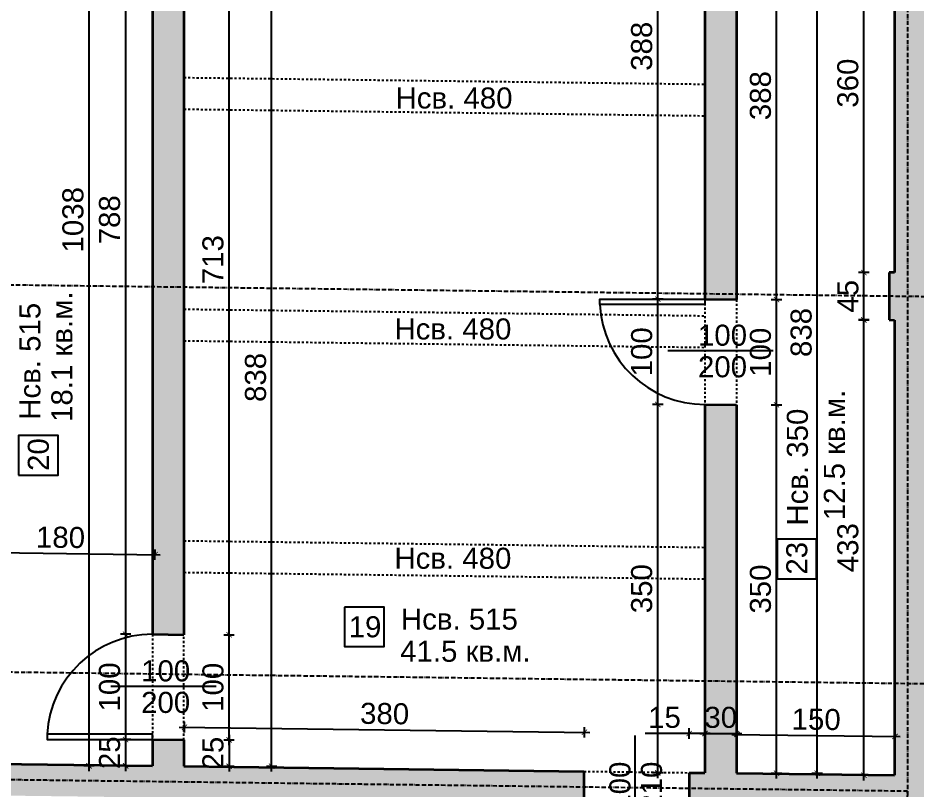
# Model space of a CAD drawing. Header units: inches. Extents: x -72385 to 39588, y -6525 to 66685.
# Drawn here: x -52230 to -51376, y 2029 to 2763 of the extents above; entities that cross this region are included whole.
import ezdxf

# ---------------------------------------------------------------- set-up
doc = ezdxf.new("R2010")
doc.units = ezdxf.units.IN
doc.header["$MEASUREMENT"] = 0
doc.linetypes.add('DashDot', pattern=[0.6, 0.4, -0.1, 0, -0.1])
doc.linetypes.add('Hidden', pattern=[0.4, 0.2, -0.2])
for name, color, linetype, lineweight in [('Врати', 251, 'Continuous', 25), ('Линия на разрез', 252, 'DashDot', 25), ('Надписи Hсв', 252, 'Continuous', 25), ('Надписи врати', 252, 'Continuous', 25), ('Надписи коти вътрешни', 252, 'Continuous', 25), ('Надписи номера на пом.', 252, 'Continuous', 25), ('Надписи площ', 252, 'Continuous', 25), ('Оси', 252, 'DashDot', 25), ('Пунктир', 253, 'Hidden', 25), ('Разрезни линии', 7, 'Continuous', 35), ('Щрих стени', 254, 'Continuous', 25)]:
    doc.layers.add(name, color=color, linetype=linetype, lineweight=lineweight)
doc.styles.add('Arial Regular', font='arial.ttf')
doc.styles.get("Standard").update_dxf_attribs({"font": 'arial.ttf'})
doc.dimstyles.new('Annotative', dxfattribs={"dimscale": 0, "dimtxt": 20, "dimasz": 5, "dimexe": 5, "dimexo": 5, "dimgap": 5, "dimtad": 1, "dimdec": 0, "dimzin": 0, "dimdsep": 46, "dimtxsty": 'Standard', "dimblk": 'ARCHTICK', "dimcen": 5, "dimdle": 5, "dimadec": 0, "dimazin": 0, "dimtfac": 1, "dimtdec": 0, "dimtofl": 0, "dimtmove": 0, "dimatfit": 3, "dimldrblk": 'ARCHTICK', "dimfxl": 5, "dimfxlon": 1, "dimtolj": 1, "dimtzin": 0, "dimarcsym": 1})

# ---------------------------------------------------------------- blocks, each defined once
blk = doc.blocks.new('_ArchTick')
at = {"color": 0, "linetype": 'ByBlock', "const_width": 0.15}
blk.add_lwpolyline([(-0.5, -0.5), (0.5, 0.5)], dxfattribs=at)
blk = doc.blocks.new('*D1704')
at = {"layer": 'Defpoints', "color": 0, "ltscale": 50, "transparency": 16777216}
for p in [(-52102.34, 2964.74), (-52127.73, 2177.17), (-52102.34, 2177.17)]:
    blk.add_point(p, dxfattribs=at)
at = {"layer": 'Надписи коти вътрешни', "color": 0, "lineweight": -2, "ltscale": 50, "transparency": 16777216}
for p, q in [((-52122.73, 2964.74), (-52132.73, 2964.74)), ((-52127.73, 2969.74), (-52127.73, 2172.17)), ((-52122.73, 2177.17), (-52132.73, 2177.17))]:
    blk.add_line(p, q, dxfattribs=at)
at = {"layer": 'Надписи коти вътрешни', "color": 0, "lineweight": -2, "ltscale": 50, "transparency": 16777216, "xscale": 5, "yscale": 5, "zscale": 5}
for p, rotation in [((-52127.73, 2964.74), 90), ((-52127.73, 2177.17), 270)]:
    blk.add_blockref('_ArchTick', p, dxfattribs=dict(at, rotation=rotation))
at = {"layer": 'Надписи коти вътрешни', "color": 0, "ltscale": 50, "transparency": 16777216, "insert": (-52142.94, 2570.95), "char_height": 20, "attachment_point": 5, "rotation": 90}
blk.add_mtext('\\A1;788', dxfattribs=at)
blk = doc.blocks.new('*D1705')
at = {"layer": 'Defpoints', "color": 0, "ltscale": 50, "transparency": 16777216}
for p in [(-52102.34, 2177.18), (-52127.73, 2077.17), (-52102.34, 2077.17)]:
    blk.add_point(p, dxfattribs=at)
at = {"layer": 'Надписи коти вътрешни', "color": 0, "lineweight": -2, "ltscale": 50, "transparency": 16777216}
for p, q in [((-52127.73, 2182.18), (-52127.73, 2072.17)), ((-52122.73, 2177.18), (-52132.73, 2177.18)), ((-52122.73, 2077.17), (-52132.73, 2077.17))]:
    blk.add_line(p, q, dxfattribs=at)
at = {"layer": 'Надписи коти вътрешни', "color": 0, "lineweight": -2, "ltscale": 50, "transparency": 16777216, "xscale": 5, "yscale": 5, "zscale": 5}
for p, rotation in [((-52127.73, 2177.18), 90), ((-52127.73, 2077.17), 270)]:
    blk.add_blockref('_ArchTick', p, dxfattribs=dict(at, rotation=rotation))
at = {"layer": 'Надписи коти вътрешни', "color": 0, "ltscale": 50, "transparency": 16777216, "insert": (-52142.94, 2127.17), "char_height": 20, "attachment_point": 5, "rotation": 90}
blk.add_mtext('\\A1;100', dxfattribs=at)
blk = doc.blocks.new('*D1706')
at = {"layer": 'Defpoints', "color": 0, "ltscale": 50, "transparency": 16777216}
for p in [(-52102.34, 2077.17), (-52127.73, 2052.17), (-52102.34, 2052.17)]:
    blk.add_point(p, dxfattribs=at)
at = {"layer": 'Надписи коти вътрешни', "color": 0, "lineweight": -2, "ltscale": 50, "transparency": 16777216}
for p, q in [((-52122.73, 2077.17), (-52132.73, 2077.17)), ((-52127.73, 2082.17), (-52127.73, 2047.17)), ((-52122.73, 2052.17), (-52132.73, 2052.17))]:
    blk.add_line(p, q, dxfattribs=at)
at = {"layer": 'Надписи коти вътрешни', "color": 0, "lineweight": -2, "ltscale": 50, "transparency": 16777216, "xscale": 5, "yscale": 5, "zscale": 5}
for p, rotation in [((-52127.73, 2077.17), 90), ((-52127.73, 2052.17), 270)]:
    blk.add_blockref('_ArchTick', p, dxfattribs=dict(at, rotation=rotation))
at = {"layer": 'Надписи коти вътрешни', "color": 0, "ltscale": 50, "transparency": 16777216, "insert": (-52142.94, 2064.67), "char_height": 20, "attachment_point": 5, "rotation": 90}
blk.add_mtext('\\A1;25', dxfattribs=at)
blk = doc.blocks.new('*D1711')
at = {"layer": 'Defpoints', "color": 0, "ltscale": 50, "transparency": 16777216}
for p in [(-52099.78, 2252.84), (-52282.34, 2054.46), (-52102.34, 2052.17)]:
    blk.add_point(p, dxfattribs=at)
at = {"layer": 'Надписи коти вътрешни', "color": 0, "lineweight": -2, "ltscale": 50, "transparency": 16777216}
for p, q in [((-52284.78, 2255.19), (-52094.78, 2252.77)), ((-52279.85, 2250.13), (-52279.72, 2260.13)), ((-52099.85, 2247.84), (-52099.72, 2257.84))]:
    blk.add_line(p, q, dxfattribs=at)
at = {"layer": 'Надписи коти вътрешни', "color": 0, "lineweight": -2, "ltscale": 50, "transparency": 16777216, "xscale": 5, "yscale": 5, "zscale": 5}
for p, rotation in [((-52279.78, 2255.13), 179.2706286525501), ((-52099.78, 2252.84), 359.2706286525501)]:
    blk.add_blockref('_ArchTick', p, dxfattribs=dict(at, rotation=rotation))
at = {"layer": 'Надписи коти вътрешни', "color": 0, "ltscale": 50, "transparency": 16777216, "insert": (-52189.59, 2269.19), "char_height": 20, "attachment_point": 5, "rotation": 359.27063}
blk.add_mtext('\\A1;180', dxfattribs=at)
blk = doc.blocks.new('*D1713')
at = {"layer": 'Defpoints', "color": 0, "ltscale": 50, "transparency": 16777216}
for p in [(-52162.5, 3089.75), (-52102.34, 3089.75), (-52102.34, 2052.17)]:
    blk.add_point(p, dxfattribs=at)
at = {"layer": 'Надписи коти вътрешни', "color": 0, "lineweight": -2, "ltscale": 50, "transparency": 16777216}
for p, q in [((-52162.5, 2047.17), (-52162.5, 3094.75)), ((-52157.5, 3089.75), (-52167.5, 3089.75)), ((-52157.5, 2052.17), (-52167.5, 2052.17))]:
    blk.add_line(p, q, dxfattribs=at)
at = {"layer": 'Надписи коти вътрешни', "color": 0, "lineweight": -2, "ltscale": 50, "transparency": 16777216, "xscale": 5, "yscale": 5, "zscale": 5}
for p, rotation in [((-52162.5, 3089.75), 90), ((-52162.5, 2052.17), 270)]:
    blk.add_blockref('_ArchTick', p, dxfattribs=dict(at, rotation=rotation))
at = {"layer": 'Надписи коти вътрешни', "color": 0, "ltscale": 50, "transparency": 16777216, "insert": (-52177.72, 2570.96), "char_height": 20, "attachment_point": 5, "rotation": 90}
blk.add_mtext('\\A1;1038', dxfattribs=at)
blk = doc.blocks.new('*D1714')
at = {"layer": 'Defpoints', "color": 0, "ltscale": 50, "transparency": 16777216}
for p in [(-52072.34, 2076.79), (-52072.34, 2051.78), (-52029.47, 2051.78)]:
    blk.add_point(p, dxfattribs=at)
at = {"layer": 'Надписи коти вътрешни', "color": 0, "lineweight": -2, "ltscale": 50, "transparency": 16777216}
for p, q in [((-52034.47, 2076.79), (-52024.47, 2076.79)), ((-52029.47, 2081.79), (-52029.47, 2046.78)), ((-52034.47, 2051.78), (-52024.47, 2051.78))]:
    blk.add_line(p, q, dxfattribs=at)
at = {"layer": 'Надписи коти вътрешни', "color": 0, "lineweight": -2, "ltscale": 50, "transparency": 16777216, "xscale": 5, "yscale": 5, "zscale": 5}
for p, rotation in [((-52029.47, 2076.79), 90), ((-52029.47, 2051.78), 270)]:
    blk.add_blockref('_ArchTick', p, dxfattribs=dict(at, rotation=rotation))
at = {"layer": 'Надписи коти вътрешни', "color": 0, "ltscale": 50, "transparency": 16777216, "insert": (-52044.68, 2064.28), "char_height": 20, "attachment_point": 5, "rotation": 90}
blk.add_mtext('\\A1;25', dxfattribs=at)
blk = doc.blocks.new('*D1715')
at = {"layer": 'Defpoints', "color": 0, "ltscale": 50, "transparency": 16777216}
for p in [(-52072.34, 2176.79), (-52029.47, 2176.79), (-52072.34, 2076.79)]:
    blk.add_point(p, dxfattribs=at)
at = {"layer": 'Надписи коти вътрешни', "color": 0, "lineweight": -2, "ltscale": 50, "transparency": 16777216}
for p, q in [((-52029.47, 2071.79), (-52029.47, 2181.79)), ((-52034.47, 2176.79), (-52024.47, 2176.79)), ((-52034.47, 2076.79), (-52024.47, 2076.79))]:
    blk.add_line(p, q, dxfattribs=at)
at = {"layer": 'Надписи коти вътрешни', "color": 0, "lineweight": -2, "ltscale": 50, "transparency": 16777216, "xscale": 5, "yscale": 5, "zscale": 5}
for p, rotation in [((-52029.47, 2176.79), 90), ((-52029.47, 2076.79), 270)]:
    blk.add_blockref('_ArchTick', p, dxfattribs=dict(at, rotation=rotation))
at = {"layer": 'Надписи коти вътрешни', "color": 0, "ltscale": 50, "transparency": 16777216, "insert": (-52044.68, 2126.79), "char_height": 20, "attachment_point": 5, "rotation": 90}
blk.add_mtext('\\A1;100', dxfattribs=at)
blk = doc.blocks.new('*D1716')
at = {"layer": 'Defpoints', "color": 0, "ltscale": 50, "transparency": 16777216}
for p in [(-52072.34, 2889.35), (-52029.47, 2889.35), (-52072.34, 2176.79)]:
    blk.add_point(p, dxfattribs=at)
at = {"layer": 'Надписи коти вътрешни', "color": 0, "lineweight": -2, "ltscale": 50, "transparency": 16777216}
for p, q in [((-52034.47, 2889.35), (-52024.47, 2889.35)), ((-52029.47, 2171.79), (-52029.47, 2894.35)), ((-52034.47, 2176.79), (-52024.47, 2176.79))]:
    blk.add_line(p, q, dxfattribs=at)
at = {"layer": 'Надписи коти вътрешни', "color": 0, "lineweight": -2, "ltscale": 50, "transparency": 16777216, "xscale": 5, "yscale": 5, "zscale": 5}
for p, rotation in [((-52029.47, 2889.35), 90), ((-52029.47, 2176.79), 270)]:
    blk.add_blockref('_ArchTick', p, dxfattribs=dict(at, rotation=rotation))
at = {"layer": 'Надписи коти вътрешни', "color": 0, "ltscale": 50, "transparency": 16777216, "insert": (-52044.69, 2533.07), "char_height": 20, "attachment_point": 5, "rotation": 90}
blk.add_mtext('\\A1;713', dxfattribs=at)
blk = doc.blocks.new('*D1686')
at = {"layer": 'Defpoints', "color": 0, "ltscale": 50, "transparency": 16777216}
for p in [(-51622.19, 2395.51), (-51577.34, 2395.51), (-51577.34, 2045.48)]:
    blk.add_point(p, dxfattribs=at)
at = {"layer": 'Надписи коти вътрешни', "color": 0, "lineweight": -2, "ltscale": 50, "transparency": 16777216}
for p, q in [((-51622.19, 2040.48), (-51622.19, 2400.51)), ((-51617.19, 2395.51), (-51627.19, 2395.51)), ((-51617.19, 2045.48), (-51627.19, 2045.48))]:
    blk.add_line(p, q, dxfattribs=at)
at = {"layer": 'Надписи коти вътрешни', "color": 0, "lineweight": -2, "ltscale": 50, "transparency": 16777216, "xscale": 5, "yscale": 5, "zscale": 5}
for p, rotation in [((-51622.19, 2395.51), 90), ((-51622.19, 2045.48), 270)]:
    blk.add_blockref('_ArchTick', p, dxfattribs=dict(at, rotation=rotation))
at = {"layer": 'Надписи коти вътрешни', "color": 0, "ltscale": 50, "transparency": 16777216, "insert": (-51637.41, 2220.5), "char_height": 20, "attachment_point": 5, "rotation": 90}
blk.add_mtext('\\A1;350', dxfattribs=at)
blk = doc.blocks.new('*D1687')
at = {"layer": 'Defpoints', "color": 0, "ltscale": 50, "transparency": 16777216}
for p in [(-51622.19, 2495.52), (-51577.34, 2495.52), (-51577.34, 2395.52)]:
    blk.add_point(p, dxfattribs=at)
at = {"layer": 'Надписи коти вътрешни', "color": 0, "lineweight": -2, "ltscale": 50, "transparency": 16777216}
for p, q in [((-51617.19, 2495.52), (-51627.19, 2495.52)), ((-51622.19, 2390.52), (-51622.19, 2500.52)), ((-51617.19, 2395.52), (-51627.19, 2395.52))]:
    blk.add_line(p, q, dxfattribs=at)
at = {"layer": 'Надписи коти вътрешни', "color": 0, "lineweight": -2, "ltscale": 50, "transparency": 16777216, "xscale": 5, "yscale": 5, "zscale": 5}
for p, rotation in [((-51622.19, 2495.52), 90), ((-51622.19, 2395.52), 270)]:
    blk.add_blockref('_ArchTick', p, dxfattribs=dict(at, rotation=rotation))
at = {"layer": 'Надписи коти вътрешни', "color": 0, "ltscale": 50, "transparency": 16777216, "insert": (-51637.4, 2445.52), "char_height": 20, "attachment_point": 5, "rotation": 90}
blk.add_mtext('\\A1;100', dxfattribs=at)
blk = doc.blocks.new('*D8275')
at = {"layer": 'Defpoints', "color": 0, "ltscale": 50, "transparency": 16777216}
for p in [(-51622.19, 2883.05), (-51577.34, 2883.05), (-51577.34, 2495.52)]:
    blk.add_point(p, dxfattribs=at)
at = {"layer": 'Надписи коти вътрешни', "color": 0, "lineweight": -2, "ltscale": 50, "transparency": 16777216}
for p, q in [((-51622.19, 2490.52), (-51622.19, 2888.05)), ((-51617.19, 2883.05), (-51627.19, 2883.05)), ((-51617.19, 2495.52), (-51627.19, 2495.52))]:
    blk.add_line(p, q, dxfattribs=at)
at = {"layer": 'Надписи коти вътрешни', "color": 0, "lineweight": -2, "ltscale": 50, "transparency": 16777216, "xscale": 5, "yscale": 5, "zscale": 5}
for p, rotation in [((-51622.19, 2883.05), 90), ((-51622.19, 2495.52), 270)]:
    blk.add_blockref('_ArchTick', p, dxfattribs=dict(at, rotation=rotation))
at = {"layer": 'Надписи коти вътрешни', "color": 0, "ltscale": 50, "transparency": 16777216, "insert": (-51637.41, 2735.77), "char_height": 20, "attachment_point": 5, "rotation": 90}
blk.add_mtext('\\A1;388', dxfattribs=at)
blk = doc.blocks.new('*D8274')
at = {"layer": 'Defpoints', "color": 0, "ltscale": 50, "transparency": 16777216}
for p in [(-52072.34, 2889.35), (-51989.03, 2889.35), (-52072.34, 2051.78)]:
    blk.add_point(p, dxfattribs=at)
at = {"layer": 'Надписи коти вътрешни', "color": 0, "lineweight": -2, "ltscale": 50, "transparency": 16777216}
for p, q in [((-51994.03, 2889.35), (-51984.03, 2889.35)), ((-51989.03, 2046.78), (-51989.03, 2894.35)), ((-51994.03, 2051.78), (-51984.03, 2051.78))]:
    blk.add_line(p, q, dxfattribs=at)
at = {"layer": 'Надписи коти вътрешни', "color": 0, "lineweight": -2, "ltscale": 50, "transparency": 16777216, "xscale": 5, "yscale": 5, "zscale": 5}
for p, rotation in [((-51989.03, 2889.35), 90), ((-51989.03, 2051.78), 270)]:
    blk.add_blockref('_ArchTick', p, dxfattribs=dict(at, rotation=rotation))
at = {"layer": 'Надписи коти вътрешни', "color": 0, "ltscale": 50, "transparency": 16777216, "insert": (-52004.24, 2421.2), "char_height": 20, "attachment_point": 5, "rotation": 90}
blk.add_mtext('\\A1;838', dxfattribs=at)
blk = doc.blocks.new('*D1693')
at = {"layer": 'Defpoints', "color": 0, "ltscale": 50, "transparency": 16777216}
for p in [(-51691.86, 2084.08), (-52072.34, 2051.78), (-51692.34, 2046.95)]:
    blk.add_point(p, dxfattribs=at)
at = {"layer": 'Надписи коти вътрешни', "color": 0, "lineweight": -2, "ltscale": 50, "transparency": 16777216}
for p, q in [((-52071.93, 2083.92), (-52071.8, 2093.92)), ((-52076.86, 2088.98), (-51686.86, 2084.02)), ((-51691.93, 2079.08), (-51691.8, 2089.08))]:
    blk.add_line(p, q, dxfattribs=at)
at = {"layer": 'Надписи коти вътрешни', "color": 0, "lineweight": -2, "ltscale": 50, "transparency": 16777216, "xscale": 5, "yscale": 5, "zscale": 5}
for p, rotation in [((-52071.86, 2088.92), 179.2706286525495), ((-51691.86, 2084.08), 359.2706286525495)]:
    blk.add_blockref('_ArchTick', p, dxfattribs=dict(at, rotation=rotation))
at = {"layer": 'Надписи коти вътрешни', "color": 0, "ltscale": 50, "transparency": 16777216, "insert": (-51881.67, 2101.72), "char_height": 20, "attachment_point": 5, "rotation": 359.27063}
blk.add_mtext('\\A1;380', dxfattribs=at)
blk = doc.blocks.new('*D8001')
at = {"layer": 'Defpoints', "color": 0, "ltscale": 50, "transparency": 16777216}
for p in [(-51592.34, 2082.92), (-51592.34, 2045.67), (-51577.34, 2045.48)]:
    blk.add_point(p, dxfattribs=at)
at = {"layer": 'Надписи коти вътрешни', "color": 0, "lineweight": -2, "ltscale": 50, "transparency": 16777216}
for p, q in [((-51592.34, 2077.92), (-51592.34, 2087.92)), ((-51577.34, 2077.92), (-51577.34, 2087.92)), ((-51592.34, 2082.92), (-51634.25, 2082.92)), ((-51572.34, 2082.92), (-51592.34, 2082.92))]:
    blk.add_line(p, q, dxfattribs=at)
at = {"layer": 'Надписи коти вътрешни', "color": 0, "lineweight": -2, "ltscale": 50, "transparency": 16777216, "xscale": 5, "yscale": 5, "zscale": 5, "rotation": 180}
blk.add_blockref('_ArchTick', (-51592.34, 2082.92), dxfattribs=at)
at = {"layer": 'Надписи коти вътрешни', "color": 0, "lineweight": -2, "ltscale": 50, "transparency": 16777216, "xscale": 5, "yscale": 5, "zscale": 5}
blk.add_blockref('_ArchTick', (-51577.34, 2082.92), dxfattribs=at)
at = {"layer": 'Надписи коти вътрешни', "color": 0, "ltscale": 50, "transparency": 16777216, "insert": (-51615.8, 2098.13), "char_height": 20, "attachment_point": 5}
blk.add_mtext('\\A1;15', dxfattribs=at)
blk = doc.blocks.new('*D8002')
at = {"layer": 'Defpoints', "color": 0, "ltscale": 50, "transparency": 16777216}
for p in [(-51396.87, 2080.09), (-51547.34, 2045.1), (-51397.34, 2043.19)]:
    blk.add_point(p, dxfattribs=at)
at = {"layer": 'Надписи коти вътрешни', "color": 0, "lineweight": -2, "ltscale": 50, "transparency": 16777216}
for p, q in [((-51546.93, 2077), (-51546.8, 2087)), ((-51396.93, 2075.09), (-51396.8, 2085.09)), ((-51551.87, 2082.06), (-51391.87, 2080.03))]:
    blk.add_line(p, q, dxfattribs=at)
at = {"layer": 'Надписи коти вътрешни', "color": 0, "lineweight": -2, "ltscale": 50, "transparency": 16777216, "xscale": 5, "yscale": 5, "zscale": 5}
for p, rotation in [((-51546.87, 2082), 179.2706286525448), ((-51396.87, 2080.09), 359.2706286525448)]:
    blk.add_blockref('_ArchTick', p, dxfattribs=dict(at, rotation=rotation))
at = {"layer": 'Надписи коти вътрешни', "color": 0, "ltscale": 50, "transparency": 16777216, "insert": (-51471.67, 2096.26), "char_height": 20, "attachment_point": 5, "rotation": 359.27063}
blk.add_mtext('\\A1;150', dxfattribs=at)
blk = doc.blocks.new('*D1694')
at = {"layer": 'Defpoints', "color": 0, "ltscale": 50, "transparency": 16777216}
for p in [(-51426.34, 2475.72), (-51397.11, 2475.72), (-51397.34, 2043.19)]:
    blk.add_point(p, dxfattribs=at)
at = {"layer": 'Надписи коти вътрешни', "color": 0, "lineweight": -2, "ltscale": 50, "transparency": 16777216}
for p, q in [((-51426.34, 2038.19), (-51426.34, 2480.72)), ((-51421.34, 2475.72), (-51431.34, 2475.72)), ((-51421.34, 2043.19), (-51431.34, 2043.19))]:
    blk.add_line(p, q, dxfattribs=at)
at = {"layer": 'Надписи коти вътрешни', "color": 0, "lineweight": -2, "ltscale": 50, "transparency": 16777216, "xscale": 5, "yscale": 5, "zscale": 5}
for p, rotation in [((-51426.34, 2475.72), 90), ((-51426.34, 2043.19), 270)]:
    blk.add_blockref('_ArchTick', p, dxfattribs=dict(at, rotation=rotation))
at = {"layer": 'Надписи коти вътрешни', "color": 0, "ltscale": 50, "transparency": 16777216, "insert": (-51441.55, 2259.46), "char_height": 20, "attachment_point": 5, "rotation": 90}
blk.add_mtext('\\A1;433', dxfattribs=at)
blk = doc.blocks.new('*D1695')
at = {"layer": 'Defpoints', "color": 0, "ltscale": 50, "transparency": 16777216}
for p in [(-51426.34, 2520.79), (-51402.34, 2520.79), (-51402.11, 2475.79)]:
    blk.add_point(p, dxfattribs=at)
at = {"layer": 'Надписи коти вътрешни', "color": 0, "lineweight": -2, "ltscale": 50, "transparency": 16777216}
for p, q in [((-51421.34, 2520.79), (-51431.34, 2520.79)), ((-51426.34, 2470.79), (-51426.34, 2525.79)), ((-51421.34, 2475.79), (-51431.34, 2475.79))]:
    blk.add_line(p, q, dxfattribs=at)
at = {"layer": 'Надписи коти вътрешни', "color": 0, "lineweight": -2, "ltscale": 50, "transparency": 16777216, "xscale": 5, "yscale": 5, "zscale": 5}
for p, rotation in [((-51426.34, 2520.79), 90), ((-51426.34, 2475.79), 270)]:
    blk.add_blockref('_ArchTick', p, dxfattribs=dict(at, rotation=rotation))
at = {"layer": 'Надписи коти вътрешни', "color": 0, "ltscale": 50, "transparency": 16777216, "insert": (-51441.51, 2498.29), "char_height": 20, "attachment_point": 5, "rotation": 90}
blk.add_mtext('\\A1;45', dxfattribs=at)
blk = doc.blocks.new('*D1696')
at = {"layer": 'Defpoints', "color": 0, "ltscale": 50, "transparency": 16777216}
for p in [(-51426.34, 2880.76), (-51397.34, 2880.76), (-51397.34, 2520.73)]:
    blk.add_point(p, dxfattribs=at)
at = {"layer": 'Надписи коти вътрешни', "color": 0, "lineweight": -2, "ltscale": 50, "transparency": 16777216}
for p, q in [((-51421.34, 2880.76), (-51431.34, 2880.76)), ((-51426.34, 2515.73), (-51426.34, 2885.76)), ((-51421.34, 2520.73), (-51431.34, 2520.73))]:
    blk.add_line(p, q, dxfattribs=at)
at = {"layer": 'Надписи коти вътрешни', "color": 0, "lineweight": -2, "ltscale": 50, "transparency": 16777216, "xscale": 5, "yscale": 5, "zscale": 5}
for p, rotation in [((-51426.34, 2880.76), 90), ((-51426.34, 2520.73), 270)]:
    blk.add_blockref('_ArchTick', p, dxfattribs=dict(at, rotation=rotation))
at = {"layer": 'Надписи коти вътрешни', "color": 0, "ltscale": 50, "transparency": 16777216, "insert": (-51441.55, 2700.74), "char_height": 20, "attachment_point": 5, "rotation": 90}
blk.add_mtext('\\A1;360', dxfattribs=at)
blk = doc.blocks.new('*D1726')
at = {"layer": 'Defpoints', "color": 0, "ltscale": 50, "transparency": 16777216}
for p in [(-51547.34, 2395.13), (-51509.35, 2395.13), (-51547.34, 2045.1)]:
    blk.add_point(p, dxfattribs=at)
at = {"layer": 'Надписи коти вътрешни', "color": 0, "lineweight": -2, "ltscale": 50, "transparency": 16777216}
for p, q in [((-51509.35, 2040.1), (-51509.35, 2400.13)), ((-51514.35, 2395.13), (-51504.35, 2395.13)), ((-51514.35, 2045.1), (-51504.35, 2045.1))]:
    blk.add_line(p, q, dxfattribs=at)
at = {"layer": 'Надписи коти вътрешни', "color": 0, "lineweight": -2, "ltscale": 50, "transparency": 16777216, "xscale": 5, "yscale": 5, "zscale": 5}
for p, rotation in [((-51509.35, 2395.13), 90), ((-51509.35, 2045.1), 270)]:
    blk.add_blockref('_ArchTick', p, dxfattribs=dict(at, rotation=rotation))
at = {"layer": 'Надписи коти вътрешни', "color": 0, "ltscale": 50, "transparency": 16777216, "insert": (-51524.57, 2220.11), "char_height": 20, "attachment_point": 5, "rotation": 90}
blk.add_mtext('\\A1;350', dxfattribs=at)
blk = doc.blocks.new('*D1727')
at = {"layer": 'Defpoints', "color": 0, "ltscale": 50, "transparency": 16777216}
for p in [(-51547.34, 2495.14), (-51509.35, 2495.14), (-51547.34, 2395.13)]:
    blk.add_point(p, dxfattribs=at)
at = {"layer": 'Надписи коти вътрешни', "color": 0, "lineweight": -2, "ltscale": 50, "transparency": 16777216}
for p, q in [((-51514.35, 2495.14), (-51504.35, 2495.14)), ((-51509.35, 2390.13), (-51509.35, 2500.14)), ((-51514.35, 2395.13), (-51504.35, 2395.13))]:
    blk.add_line(p, q, dxfattribs=at)
at = {"layer": 'Надписи коти вътрешни', "color": 0, "lineweight": -2, "ltscale": 50, "transparency": 16777216, "xscale": 5, "yscale": 5, "zscale": 5}
for p, rotation in [((-51509.35, 2495.14), 90), ((-51509.35, 2395.13), 270)]:
    blk.add_blockref('_ArchTick', p, dxfattribs=dict(at, rotation=rotation))
at = {"layer": 'Надписи коти вътрешни', "color": 0, "ltscale": 50, "transparency": 16777216, "insert": (-51524.57, 2445.13), "char_height": 20, "attachment_point": 5, "rotation": 90}
blk.add_mtext('\\A1;100', dxfattribs=at)
blk = doc.blocks.new('*D1728')
at = {"layer": 'Defpoints', "color": 0, "ltscale": 50, "transparency": 16777216}
for p in [(-51547.34, 2882.67), (-51509.35, 2882.67), (-51547.34, 2495.14)]:
    blk.add_point(p, dxfattribs=at)
at = {"layer": 'Надписи коти вътрешни', "color": 0, "lineweight": -2, "ltscale": 50, "transparency": 16777216}
for p, q in [((-51509.35, 2490.14), (-51509.35, 2887.67)), ((-51514.35, 2882.67), (-51504.35, 2882.67)), ((-51514.35, 2495.14), (-51504.35, 2495.14))]:
    blk.add_line(p, q, dxfattribs=at)
at = {"layer": 'Надписи коти вътрешни', "color": 0, "lineweight": -2, "ltscale": 50, "transparency": 16777216, "xscale": 5, "yscale": 5, "zscale": 5}
for p, rotation in [((-51509.35, 2882.67), 90), ((-51509.35, 2495.14), 270)]:
    blk.add_blockref('_ArchTick', p, dxfattribs=dict(at, rotation=rotation))
at = {"layer": 'Надписи коти вътрешни', "color": 0, "ltscale": 50, "transparency": 16777216, "insert": (-51524.57, 2688.9), "char_height": 20, "attachment_point": 5, "rotation": 90}
blk.add_mtext('\\A1;388', dxfattribs=at)
blk = doc.blocks.new('*D1729')
at = {"layer": 'Defpoints', "color": 0, "ltscale": 50, "transparency": 16777216}
for p in [(-51547.34, 2882.67), (-51470.67, 2882.67), (-51547.34, 2045.1)]:
    blk.add_point(p, dxfattribs=at)
at = {"layer": 'Надписи коти вътрешни', "color": 0, "lineweight": -2, "ltscale": 50, "transparency": 16777216}
for p, q in [((-51470.67, 2040.1), (-51470.67, 2887.67)), ((-51475.67, 2882.67), (-51465.67, 2882.67)), ((-51475.67, 2045.1), (-51465.67, 2045.1))]:
    blk.add_line(p, q, dxfattribs=at)
at = {"layer": 'Надписи коти вътрешни', "color": 0, "lineweight": -2, "ltscale": 50, "transparency": 16777216, "xscale": 5, "yscale": 5, "zscale": 5}
for p, rotation in [((-51470.67, 2882.67), 90), ((-51470.67, 2045.1), 270)]:
    blk.add_blockref('_ArchTick', p, dxfattribs=dict(at, rotation=rotation))
at = {"layer": 'Надписи коти вътрешни', "color": 0, "ltscale": 50, "transparency": 16777216, "insert": (-51485.89, 2463.88), "char_height": 20, "attachment_point": 5, "rotation": 90}
blk.add_mtext('\\A1;838', dxfattribs=at)
blk = doc.blocks.new('*D8000')
at = {"layer": 'Defpoints', "color": 0, "ltscale": 10, "transparency": 16777216}
for p in [(-51577.34, 2118.49), (-51547.34, 2118.49), (-51547.34, 2082.92)]:
    blk.add_point(p, dxfattribs=at)
at = {"layer": 'Надписи коти вътрешни', "color": 0, "lineweight": -2, "ltscale": 10, "transparency": 16777216}
for p, q in [((-51577.34, 2087.92), (-51577.34, 2077.92)), ((-51547.34, 2087.92), (-51547.34, 2077.92)), ((-51582.34, 2082.92), (-51542.34, 2082.92))]:
    blk.add_line(p, q, dxfattribs=at)
at = {"layer": 'Надписи коти вътрешни', "color": 0, "lineweight": -2, "ltscale": 10, "transparency": 16777216, "xscale": 5, "yscale": 5, "zscale": 5, "rotation": 180}
blk.add_blockref('_ArchTick', (-51577.34, 2082.92), dxfattribs=at)
at = {"layer": 'Надписи коти вътрешни', "color": 0, "lineweight": -2, "ltscale": 10, "transparency": 16777216, "xscale": 5, "yscale": 5, "zscale": 5}
blk.add_blockref('_ArchTick', (-51547.34, 2082.92), dxfattribs=at)
at = {"layer": 'Надписи коти вътрешни', "color": 0, "ltscale": 10, "transparency": 16777216, "insert": (-51562.34, 2098.13), "char_height": 20, "attachment_point": 5}
blk.add_mtext('\\A1;30', dxfattribs=at)

msp = doc.modelspace()

# ---------------------------------------------------------------- hatches: boundary and pattern name
at = {"layer": 'Щрих стени', "ltscale": 10}
h = msp.add_hatch(color=256, dxfattribs=at)
h.dxf.hatch_style = 1
h.paths.add_polyline_path([(-51802.34, 3120.93), (-52317.34, 3127.49), (-52317.34, 2319.92), (-52282.34, 2319.48), (-52282.34, 2554.5), (-52272.34, 2554.37), (-52272.34, 3091.91), (-52102.34, 3089.75), (-52102.34, 3054.75), (-52072.34, 3054.36), (-52072.34, 3089.37), (-51747.34, 3085.23), (-51747.34, 3050.23), (-51717.34, 3049.85), (-51717.34, 3084.85), (-51702.34, 3084.66), (-51702.34, 3104.66), (-51802.34, 3105.93)])
h.paths.add_polyline_path([(-52062.34, 2919.23), (-52072.34, 2919.35), (-52072.34, 2964.36), (-52102.34, 2964.74), (-52102.34, 2177.18), (-52072.34, 2176.79), (-52072.34, 2889.35), (-52062.34, 2889.22)])
h.paths.add_polyline_path([(-51677.34, 2914.33), (-51687.34, 2914.45), (-51687.34, 2929.45), (-51717.34, 2929.84), (-51717.34, 2959.84), (-51747.34, 2960.22), (-51747.34, 2915.22), (-51962.34, 2917.95), (-51962.34, 2887.95), (-51677.34, 2884.32)])
h.paths.add_polyline_path([(-51367.34, 3115.4), (-51612.34, 3118.51), (-51612.34, 3083.51), (-51397.34, 3080.77), (-51397.34, 2520.73), (-51402.34, 2520.79), (-51402.34, 2475.79), (-51397.34, 2475.73), (-51397.34, 2043.19), (-51547.34, 2045.1), (-51547.34, 2395.13), (-51577.34, 2395.51), (-51577.34, 2045.48), (-51592.34, 2045.67), (-51592.34, 2015.67), (-51397.34, 2013.19), (-51397.34, 1895.68), (-51399.84, 1895.71), (-51399.84, 1860.71), (-51397.34, 1860.68), (-51397.34, 1858.18), (-51367.34, 1857.79), (-51367.34, 1860.29), (-51337.34, 1859.91), (-51248.77, 1901.06), (-51255.09, 1914.66), (-51337.34, 1876.45), (-51337.34, 1894.91), (-51367.34, 1895.3), (-51367.34, 2485.34), (-51337.34, 2484.96), (-51337.34, 2519.97), (-51367.34, 2520.35)])
h.paths.add_polyline_path([(-51547.34, 2912.67), (-51577.34, 2913.05), (-51577.34, 2495.52), (-51547.34, 2495.14)], flags=17)
h.paths.add_polyline_path([(-51692.34, 2046.95), (-52072.34, 2051.78), (-52072.34, 2076.79), (-52102.34, 2077.17), (-52102.34, 2052.17), (-52317.34, 2054.9), (-52317.34, 2019.9), (-52282.34, 2019.45), (-52282.34, 2024.45), (-51747.34, 2017.64), (-51747.34, 1905.13), (-51717.34, 1904.75), (-51717.34, 2017.26), (-51692.34, 2016.94)])
h.paths.add_polyline_path([(-51597.34, 1695.71), (-51717.34, 1697.24), (-51717.34, 1804.74), (-51747.34, 1805.13), (-51747.34, 1697.62), (-52282.34, 1704.43), (-52282.34, 1754.45), (-52317.34, 1754.9), (-52317.34, 1292.34), (-51967.34, 1287.88), (-51967.34, 1322.89), (-52282.34, 1326.9), (-52282.34, 1674.43), (-51597.34, 1665.71)])
h.paths.add_polyline_path([(-51667.34, 1319.07), (-51702.34, 1319.51), (-51702.34, 1284.51), (-51667.34, 1284.07)])
h.paths.add_polyline_path([(-51367.34, 1707.78), (-51397.34, 1708.16), (-51397.34, 1693.16), (-51497.34, 1694.44), (-51497.34, 1664.43), (-51397.34, 1663.16), (-51397.34, 1325.63), (-51402.34, 1325.7), (-51402.34, 1280.69), (-51367.34, 1280.25)])

# ---------------------------------------------------------------- linework, layer by layer
at = {"layer": 'Врати', "ltscale": 50}
for points in [[(-51577.34, 2495.52), (-51577.34, 2490.52), (-51677.34, 2490.52), (-51677.34, 2495.52)], [(-52102.34, 2077.17), (-52102.34, 2082.17), (-52202.34, 2082.17), (-52202.34, 2077.17)]]:
    msp.add_lwpolyline(points, close=True, dxfattribs=at)
for centre, start, end in [((-51577.34, 2495.52), 182.86598, 270), ((-52102.34, 2077.17), 90, 177.13402)]:
    msp.add_arc(centre, 100, start, end, dxfattribs=at)
at = {"layer": 'Линия на разрез', "ltscale": 10}
msp.add_lwpolyline([(-52477.21, 2144.44), (-41314.83, 2002.34), (-41314.83, 1502.3), (-40082.38, 1486.61)], dxfattribs=at)
at = {"layer": 'Надписи врати', "ltscale": 50}
for p, q in [((-51612.64, 2446.79), (-51512.64, 2446.79)), ((-52141.68, 2127.92), (-52041.68, 2127.92)), ((-51643.68, 1980.91), (-51643.68, 2080.91))]:
    msp.add_line(p, q, dxfattribs=at)
at = {"layer": 'Надписи номера на пом.', "ltscale": 50}
for points in [[(-52229.38, 2328.46), (-52191.88, 2328.46), (-52191.88, 2365.96), (-52229.38, 2365.96)], [(-51508.82, 2230), (-51471.32, 2230), (-51471.32, 2267.5), (-51508.82, 2267.5)], [(-51919.66, 2202.99), (-51919.66, 2165.49), (-51882.16, 2165.49), (-51882.16, 2202.99)]]:
    msp.add_lwpolyline(points, close=True, dxfattribs=at)
at = {"layer": 'Оси', "ltscale": 10}
for p, q in [((-51384.84, 3498.15), (-51384.84, 897.94)), ((-39839.84, 2351.09), (-52699.84, 2514.81))]:
    msp.add_line(p, q, dxfattribs=at)
msp.add_lwpolyline([(-39839.84, 1751.04), (-51384.84, 1898.02), (-51384.84, 2028.03), (-52699.84, 2044.77)], dxfattribs=at)
at = {"layer": 'Пунктир', "ltscale": 10}
for p, q in [((-52072.34, 2706.09), (-51577.34, 2699.79)), ((-52072.34, 2676.08), (-51577.34, 2669.78)), ((-51577.34, 2495.52), (-51577.34, 2395.51)), ((-51547.34, 2495.14), (-51547.34, 2395.13)), ((-52072.34, 2486.07), (-51577.34, 2479.77)), ((-52072.34, 2456.07), (-51577.34, 2449.76)), ((-52072.34, 2266.05), (-51577.34, 2259.75)), ((-52072.34, 2236.05), (-51577.34, 2229.75)), ((-52102.34, 2177.17), (-52102.34, 2077.17)), ((-52072.34, 2076.79), (-52072.34, 2176.79)), ((-51692.34, 2046.95), (-51592.34, 2045.67))]:
    msp.add_line(p, q, dxfattribs=at)
at = {"layer": 'Разрезни линии', "ltscale": 50}
for p, q in [((-51397.34, 3080.77), (-51397.34, 2520.73)), ((-52102.34, 2964.74), (-52102.34, 2177.18)), ((-51577.34, 2913.05), (-51577.34, 2495.52)), ((-51547.34, 2912.67), (-51547.34, 2495.14)), ((-52072.34, 2889.35), (-52072.34, 2176.79)), ((-51402.34, 2520.79), (-51402.34, 2475.79)), ((-51397.34, 2520.73), (-51402.34, 2520.79)), ((-51577.34, 2495.52), (-51547.34, 2495.14)), ((-51402.34, 2475.79), (-51397.34, 2475.73)), ((-51397.34, 2475.73), (-51397.34, 2043.19)), ((-51577.34, 2395.51), (-51547.34, 2395.13)), ((-51577.34, 2395.51), (-51577.34, 2045.48)), ((-51547.34, 2395.13), (-51547.34, 2045.1)), ((-52102.34, 2177.18), (-52072.34, 2176.79)), ((-52102.34, 2077.17), (-52072.34, 2076.79)), ((-52102.34, 2077.17), (-52102.34, 2052.17)), ((-52072.34, 2076.79), (-52072.34, 2051.78)), ((-52317.34, 2054.9), (-52102.34, 2052.17)), ((-52072.34, 2051.78), (-51692.34, 2046.95)), ((-51692.34, 2046.95), (-51692.34, 2016.94)), ((-51592.34, 2045.67), (-51592.34, 2015.67)), ((-51592.34, 2045.67), (-51577.34, 2045.48)), ((-51547.34, 2045.1), (-51397.34, 2043.19))]:
    msp.add_line(p, q, dxfattribs=at)

# ---------------------------------------------------------------- texts
at = {"layer": 'Надписи Hсв', "ltscale": 100, "char_height": 20, "width": 180.4891, "attachment_point": 1, "style": 'Arial Regular'}
for s, insert in [('\\pxt8;Hсв. 480', (-51871.29, 2696.67)), ('\\pxt8;Hсв. 480', (-51872.37, 2477.23)), ('\\pxt8;Hсв. 480', (-51872.39, 2259.4)), ('\\pxt8;Hсв. 515', (-51866.19, 2201.62))]:
    msp.add_mtext(s, dxfattribs=dict(at, insert=insert))
at = {"layer": 'Надписи Hсв', "ltscale": 100, "char_height": 20, "width": 180.4891, "attachment_point": 1, "rotation": 90, "style": 'Arial Regular'}
for s, insert in [('\\pxt8;Hсв. 515', (-52228.7, 2380.94)), ('\\pxt8;Hсв. 350', (-51499.56, 2280.4))]:
    msp.add_mtext(s, dxfattribs=dict(at, insert=insert))
at = {"layer": 'Надписи врати', "ltscale": 100, "char_height": 20, "width": 180.4891, "attachment_point": 1, "style": 'Arial Regular'}
for s, insert in [('100', (-51583.98, 2471.31)), ('200', (-51583.98, 2441.31)), ('100', (-52113.02, 2152.44)), ('200', (-52113.02, 2122.44))]:
    msp.add_mtext(s, dxfattribs=dict(at, insert=insert))
at = {"layer": 'Надписи врати', "ltscale": 100, "char_height": 20, "width": 180.4891, "attachment_point": 1, "rotation": 90, "style": 'Arial Regular'}
for s, insert in [('100', (-51668.19, 2009.57)), ('210', (-51638.19, 2009.57))]:
    msp.add_mtext(s, dxfattribs=dict(at, insert=insert))
at = {"layer": 'Надписи номера на пом.', "ltscale": 100, "char_height": 20, "width": 180.4891, "attachment_point": 1, "rotation": 90, "style": 'Arial Regular'}
for s, insert in [('\\pxqc;20', (-52220.69, 2257.61)), ('\\pxqc;23', (-51500.14, 2159.14))]:
    msp.add_mtext(s, dxfattribs=dict(at, insert=insert))
at = {"layer": 'Надписи номера на пом.', "ltscale": 100, "insert": (-51990.52, 2194.3), "char_height": 20, "width": 180.4891, "attachment_point": 1, "style": 'Arial Regular'}
msp.add_mtext('\\pxqc;19', dxfattribs=at)
at = {"layer": 'Надписи площ', "ltscale": 100, "char_height": 20, "width": 180.4891, "attachment_point": 1, "rotation": 90, "style": 'Arial Regular'}
for s, insert in [('18.1 кв.м.', (-52198.33, 2378.92)), ('12.5 кв.м.', (-51464.41, 2285.53))]:
    msp.add_mtext(s, dxfattribs=dict(at, insert=insert))
at = {"layer": 'Надписи площ', "ltscale": 100, "insert": (-51866.9, 2171.06), "char_height": 20, "width": 180.4891, "attachment_point": 1, "style": 'Arial Regular'}
msp.add_mtext('41.5 кв.м.', dxfattribs=at)

# ---------------------------------------------------------------- dimensions: what is measured, and where the dimension line sits
at = {"layer": 'Надписи коти вътрешни', "ltscale": 50}
for base, p1, p2, picture, middle in [((-52162.5, 3089.75), (-52102.34, 2052.17), (-52102.34, 3089.75), '*D1713', (-52177.72, 2570.96)), ((-52127.73, 2177.17), (-52102.34, 2964.74), (-52102.34, 2177.17), '*D1704', (-52142.94, 2570.95)), ((-52029.47, 2889.35), (-52072.34, 2176.79), (-52072.34, 2889.35), '*D1716', (-52044.69, 2533.07)), ((-51426.34, 2880.76), (-51397.34, 2520.73), (-51397.34, 2880.76), '*D1696', (-51441.55, 2700.74)), ((-51426.34, 2520.79), (-51402.11, 2475.79), (-51402.34, 2520.79), '*D1695', (-51441.51, 2498.29)), ((-51622.19, 2495.52), (-51577.34, 2395.52), (-51577.34, 2495.52), '*D1687', (-51637.4, 2445.52)), ((-51509.35, 2495.14), (-51547.34, 2395.13), (-51547.34, 2495.14), '*D1727', (-51524.57, 2445.13)), ((-51426.34, 2475.72), (-51397.34, 2043.19), (-51397.11, 2475.72), '*D1694', (-51441.55, 2259.46)), ((-51622.19, 2395.51), (-51577.34, 2045.48), (-51577.34, 2395.51), '*D1686', (-51637.41, 2220.5)), ((-51509.35, 2395.13), (-51547.34, 2045.1), (-51547.34, 2395.13), '*D1726', (-51524.57, 2220.11)), ((-52127.73, 2077.17), (-52102.34, 2177.18), (-52102.34, 2077.17), '*D1705', (-52142.94, 2127.17))]:
    dim = msp.add_linear_dim(base=base, p1=p1, p2=p2, angle=90, dimstyle='Annotative', override={"dimscale": 0, "dimtix": 0, "dimtofl": 0, "dimtmove": 0, "dimatfit": 3}, dxfattribs=at)
    dim.commit()
    dim.dimension.update_dxf_attribs({"geometry": picture, "text_midpoint": middle})
for base, p1, p2, picture, middle in [((-51989.03, 2889.35), (-52072.34, 2051.78), (-52072.34, 2889.35), '*D8274', (-51989.03, 2421.2)), ((-51622.19, 2883.05), (-51577.34, 2495.52), (-51577.34, 2883.05), '*D8275', (-51622.19, 2735.77)), ((-52127.73, 2052.17), (-52102.34, 2077.17), (-52102.34, 2052.17), '*D1706', (-52127.73, 2064.67)), ((-52029.47, 2051.78), (-52072.34, 2076.79), (-52072.34, 2051.78), '*D1714', (-52029.47, 2064.28))]:
    dim = msp.add_linear_dim(base=base, p1=p1, p2=p2, angle=90, dimstyle='Annotative', override={"dimscale": 0, "dimtix": 0, "dimtofl": 0, "dimtmove": 0, "dimatfit": 3}, dxfattribs=at)
    dim.commit()
    dim.dimension.update_dxf_attribs({"geometry": picture, "text_midpoint": middle, "dimtype": 128})
for p1, p2, distance, picture, middle in [((-51547.34, 2495.14), (-51547.34, 2882.67), -37.98, '*D1728', (-51524.57, 2688.9)), ((-51547.34, 2045.1), (-51547.34, 2882.67), -76.66, '*D1729', (-51485.89, 2463.88)), ((-52282.34, 2054.46), (-52102.34, 2052.17), 200.69, '*D1711', (-52189.59, 2269.19)), ((-52072.34, 2076.79), (-52072.34, 2176.79), -42.87, '*D1715', (-52044.68, 2126.79)), ((-52072.34, 2051.78), (-51692.34, 2046.95), 37.14, '*D1693', (-51881.67, 2101.72)), ((-51547.34, 2045.1), (-51397.34, 2043.19), 36.9, '*D8002', (-51471.67, 2096.26))]:
    dim = msp.add_aligned_dim(p1=p1, p2=p2, distance=distance, dimstyle='Annotative', override={"dimscale": 0, "dimtix": 0, "dimtofl": 0, "dimtmove": 0, "dimatfit": 3}, dxfattribs=at)
    dim.commit()
    dim.dimension.update_dxf_attribs({"geometry": picture, "text_midpoint": middle})
at = {"layer": 'Надписи коти вътрешни', "ltscale": 10}
dim = msp.add_linear_dim(base=(-51547.34, 2082.92), p1=(-51577.34, 2118.49), p2=(-51547.34, 2118.49), angle=0, dimstyle='Annotative', override={"dimscale": 0, "dimtix": 0, "dimtofl": 0, "dimtmove": 0, "dimatfit": 3}, dxfattribs=at)
dim.commit()
dim.dimension.update_dxf_attribs({"geometry": '*D8000', "text_midpoint": (-51562.34, 2082.92), "dimtype": 129})
at = {"layer": 'Надписи коти вътрешни', "ltscale": 50}
dim = msp.add_linear_dim(base=(-51592.34, 2082.92), p1=(-51577.34, 2045.48), p2=(-51592.34, 2045.67), dimstyle='Annotative', override={"dimscale": 0, "dimtix": 0, "dimtofl": 0, "dimtmove": 0, "dimatfit": 3}, dxfattribs=at)
dim.commit()
dim.dimension.update_dxf_attribs({"geometry": '*D8001', "text_midpoint": (-51615.8, 2082.92), "dimtype": 128})

doc.saveas('drawing.dxf')
